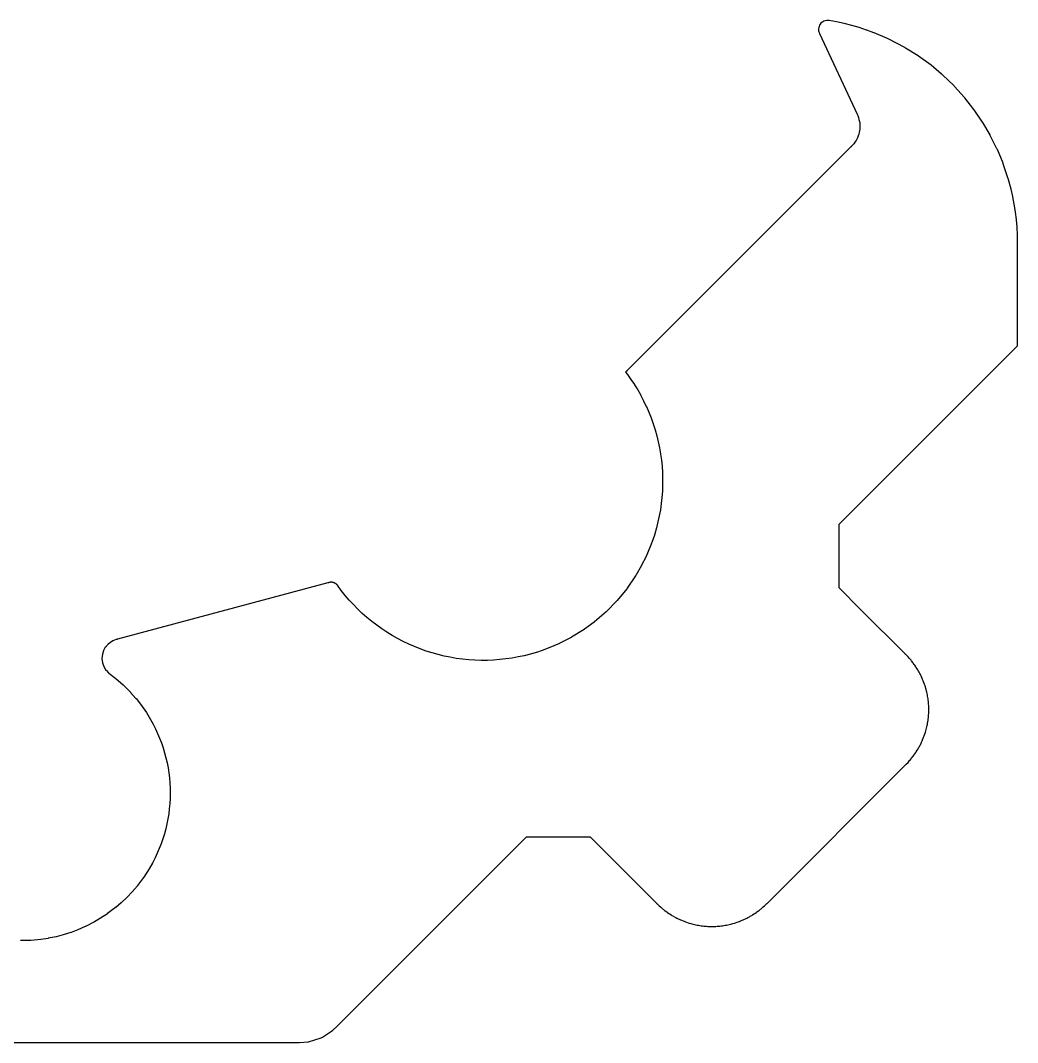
# Model space of a CAD drawing. Header units: metres. Extents: x -77 to 77, y -44 to 36.
# Drawn here: x -0.2 to 77.1, y -43.5 to 35.7 of the extents above; entities that cross this region are included whole.
import ezdxf

# ---------------------------------------------------------------- set-up
doc = ezdxf.new("R2010")
doc.units = ezdxf.units.M

msp = doc.modelspace()

# ---------------------------------------------------------------- linework, layer by layer
for p, q in [((62.133, 35.6696), (62.053, 35.6283)), ((62.1334, 35.6698), (62.133, 35.6696)), ((62.2312, 35.7057), (62.1334, 35.6698)), ((62.2315, 35.7058), (62.2312, 35.7057)), ((62.2317, 35.7059), (62.2315, 35.7058)), ((62.3482, 35.7252), (62.2317, 35.7059)), ((62.3484, 35.7252), (62.3482, 35.7252)), ((62.4444, 35.7277), (62.3484, 35.7252)), ((62.4447, 35.7277), (62.4444, 35.7277)), ((62.4449, 35.7277), (62.4447, 35.7277)), ((62.5285, 35.7195), (62.4449, 35.7277)), ((62.5296, 35.7193), (62.5285, 35.7195)), ((63.1169, 35.6118), (62.5296, 35.7193)), ((61.7162, 35.073), (61.7149, 35.001)), ((61.7149, 35.001), (61.722, 34.9293)), ((61.7289, 35.1687), (61.7162, 35.0735)), ((61.7162, 35.0735), (61.7162, 35.073)), ((61.722, 34.9293), (61.722, 34.9288)), ((61.722, 34.9288), (61.7422, 34.8349)), ((61.7561, 35.2695), (61.7289, 35.1687)), ((61.7562, 35.27), (61.7561, 35.2695)), ((61.7923, 35.35), (61.7562, 35.27)), ((61.7925, 35.3504), (61.7923, 35.35)), ((61.8428, 35.4322), (61.7925, 35.3504)), ((61.843, 35.4325), (61.8428, 35.4322)), ((61.9033, 35.5072), (61.843, 35.4325)), ((61.9035, 35.5074), (61.9033, 35.5072)), ((61.9928, 35.5876), (61.9035, 35.5074)), ((61.993, 35.5878), (61.9928, 35.5876)), ((62.0527, 35.6282), (61.993, 35.5878)), ((62.053, 35.6283), (62.0527, 35.6282)), ((63.118, 35.6116), (63.1169, 35.6118)), ((63.119, 35.6114), (63.118, 35.6116)), ((63.7023, 35.4837), (63.119, 35.6114)), ((63.7033, 35.4835), (63.7023, 35.4837)), ((64.284, 35.3354), (63.7033, 35.4835)), ((64.8592, 35.1675), (64.284, 35.3354)), ((65.4283, 34.9799), (64.8592, 35.1675)), ((65.4289, 34.9797), (65.4283, 34.9799)), ((65.4322, 34.9783), (65.4289, 34.9797)), ((65.454, 34.9704), (65.4322, 34.9783)), ((65.9937, 34.7717), (65.454, 34.9704)), ((61.7422, 34.8349), (61.7423, 34.8345)), ((61.7423, 34.8345), (61.7798, 34.7333)), ((61.7798, 34.7333), (61.7799, 34.7331)), ((61.7799, 34.7331), (61.7866, 34.7187)), ((61.7866, 34.7187), (64.7055, 28.4589)), ((66.0247, 34.7589), (65.9937, 34.7717)), ((67.0624, 34.3217), (66.0247, 34.7589)), ((67.1117, 34.2974), (67.0624, 34.3217)), ((68.4068, 33.6193), (67.1117, 34.2974)), ((68.4364, 33.6023), (68.4068, 33.6193)), ((68.4562, 33.5899), (68.4364, 33.6023)), ((69.4276, 32.9817), (68.4562, 33.5899)), ((69.4731, 32.9499), (69.4276, 32.9817)), ((70.4368, 32.2493), (69.4731, 32.9499)), ((71.2512, 31.5705), (70.4368, 32.2493)), ((71.3006, 31.529), (71.2512, 31.5705)), ((71.3292, 31.5017), (71.3006, 31.529)), ((72.2173, 30.6489), (71.3292, 31.5017)), ((72.2496, 30.6138), (72.2173, 30.6489)), ((73.0197, 29.7627), (72.2496, 30.6138)), ((73.0513, 29.7234), (73.0197, 29.7627)), ((73.7595, 28.8239), (73.0513, 29.7234)), ((73.7821, 28.7918), (73.7595, 28.8239)), ((74.4269, 27.8462), (73.7821, 28.7918)), ((64.7055, 28.4589), (64.7093, 28.4508)), ((64.7093, 28.4508), (64.7549, 28.3451)), ((64.7549, 28.3451), (64.8074, 28.2008)), ((64.8074, 28.2008), (64.8497, 28.0532)), ((64.8497, 28.0532), (64.8817, 27.9031)), ((64.8817, 27.9031), (64.903, 27.751)), ((64.903, 27.751), (64.9124, 27.6362)), ((74.4456, 27.8168), (74.4269, 27.8462)), ((75.0072, 26.8509), (74.4456, 27.8168)), ((64.8669, 27.0633), (64.83, 26.915)), ((64.8671, 27.0639), (64.8669, 27.0633)), ((64.8883, 27.1767), (64.8671, 27.0639)), ((64.8884, 27.1772), (64.8883, 27.1767)), ((64.903, 27.291), (64.8884, 27.1772)), ((64.9124, 27.4058), (64.903, 27.2915)), ((64.903, 27.2915), (64.903, 27.291)), ((64.9124, 27.6362), (64.9151, 27.5211)), ((64.9151, 27.5205), (64.9124, 27.4058)), ((64.9151, 27.5211), (64.9151, 27.5205)), ((64.4488, 26.1668), (64.3505, 26.0497)), ((64.4492, 26.1673), (64.4488, 26.1668)), ((64.539, 26.291), (64.4492, 26.1673)), ((64.5393, 26.2915), (64.539, 26.291)), ((64.6204, 26.4213), (64.5393, 26.2915)), ((64.6207, 26.4218), (64.6204, 26.4213)), ((64.6757, 26.5224), (64.6207, 26.4218)), ((64.7247, 26.626), (64.6757, 26.5224)), ((64.725, 26.6266), (64.7247, 26.626)), ((64.7822, 26.7683), (64.725, 26.6266)), ((64.7825, 26.7689), (64.7822, 26.7683)), ((64.8298, 26.9144), (64.7825, 26.7689)), ((64.83, 26.915), (64.8298, 26.9144)), ((75.0318, 26.8061), (75.0072, 26.8509)), ((75.5444, 25.7798), (75.0318, 26.8061)), ((64.1978, 25.8922), (46.8545, 8.54885)), ((64.1994, 25.8938), (64.1978, 25.8922)), ((64.2042, 25.8986), (64.1994, 25.8938)), ((64.2082, 25.9026), (64.2042, 25.8986)), ((64.2131, 25.9075), (64.2082, 25.9026)), ((64.218, 25.9124), (64.2131, 25.9075)), ((64.2229, 25.9173), (64.218, 25.9124)), ((64.2265, 25.9209), (64.2229, 25.9173)), ((64.2296, 25.924), (64.2265, 25.9209)), ((64.2338, 25.9282), (64.2296, 25.924)), ((64.2373, 25.9317), (64.2338, 25.9282)), ((64.2394, 25.9338), (64.2373, 25.9317)), ((64.2413, 25.9357), (64.2394, 25.9338)), ((64.2432, 25.9376), (64.2413, 25.9357)), ((64.2442, 25.9386), (64.2432, 25.9376)), ((64.2447, 25.9391), (64.2442, 25.9386)), ((64.2711, 25.9655), (64.2447, 25.9391)), ((64.3498, 26.0488), (64.2711, 25.9655)), ((64.3502, 26.0493), (64.3498, 26.0488)), ((64.3505, 26.0497), (64.3502, 26.0493)), ((75.5586, 25.7443), (75.5444, 25.7798)), ((75.5752, 25.711), (75.5586, 25.7443)), ((76.0162, 24.6521), (75.5752, 25.711)), ((76.0328, 24.6047), (76.0162, 24.6521)), ((76.4001, 23.518), (76.0328, 24.6047)), ((76.4113, 23.4779), (76.4001, 23.518)), ((76.6403, 22.6469), (76.4113, 23.4779)), ((76.6442, 22.6309), (76.6403, 22.6469)), ((76.772, 22.0671), (76.6442, 22.6309)), ((76.7739, 22.0582), (76.772, 22.0671)), ((76.7754, 22.0503), (76.7739, 22.0582)), ((76.8862, 21.4702), (76.7754, 22.0503)), ((76.977, 20.8867), (76.8862, 21.4702)), ((76.9792, 20.8703), (76.977, 20.8867)), ((77.0498, 20.2857), (76.9792, 20.8703)), ((77.051, 20.2719), (77.0498, 20.2857)), ((77.1013, 19.6867), (77.051, 20.2719)), ((77.1019, 19.6751), (77.1013, 19.6867)), ((77.132, 19.0901), (77.1019, 19.6751)), ((77.1421, 18.5044), (77.132, 19.0901)), ((77.1405, 18.3304), (77.1424, 18.4895)), ((77.1424, 17.9903), (77.1405, 18.3304)), ((77.1424, 18.4895), (77.1421, 18.5044)), ((77.1424, 10.4894), (77.1424, 17.9903)), ((63.3185, -3.33448), (77.1424, 10.4894)), ((46.8083, 8.50272), (46.7619, 8.4563)), ((46.7619, 8.4563), (46.8969, 8.2772)), ((46.8101, 8.50448), (46.8083, 8.50272)), ((46.8229, 8.51732), (46.8101, 8.50448)), ((46.8268, 8.52124), (46.8229, 8.51732)), ((46.8304, 8.52483), (46.8268, 8.52124)), ((46.8331, 8.5275), (46.8304, 8.52483)), ((46.8365, 8.53086), (46.8331, 8.5275)), ((46.8406, 8.535), (46.8365, 8.53086)), ((46.8441, 8.5385), (46.8406, 8.535)), ((46.8468, 8.5412), (46.8441, 8.5385)), ((46.8494, 8.54383), (46.8468, 8.5412)), ((46.852, 8.54636), (46.8494, 8.54383)), ((46.8545, 8.54885), (46.852, 8.54636)), ((46.8969, 8.2772), (47.1738, 7.8901)), ((47.1738, 7.8901), (47.1738, 7.8901)), ((47.1738, 7.8901), (47.4405, 7.48849)), ((47.4405, 7.48849), (47.4407, 7.4882)), ((47.4407, 7.4882), (47.444, 7.4828)), ((47.444, 7.4828), (47.6935, 7.0773)), ((47.6935, 7.0773), (47.6935, 7.07729)), ((47.6935, 7.07729), (47.9317, 6.6582)), ((47.9317, 6.6582), (47.9319, 6.6579)), ((47.9319, 6.6579), (47.9348, 6.6523)), ((47.9348, 6.6523), (48.1556, 6.2304)), ((48.1556, 6.2304), (48.1556, 6.23039)), ((48.1556, 6.23039), (48.3642, 5.79574)), ((48.3642, 5.79574), (48.3643, 5.79543)), ((48.3643, 5.79543), (48.3668, 5.78983)), ((48.3668, 5.78983), (48.5578, 5.35347)), ((48.5578, 5.35347), (48.5578, 5.35346)), ((48.5578, 5.35346), (48.7358, 4.9054)), ((48.7358, 4.9054), (48.7359, 4.90508)), ((48.7359, 4.90508), (48.7379, 4.89945)), ((48.7379, 4.89945), (48.8983, 4.45075)), ((48.8983, 4.45075), (48.9, 4.44515)), ((48.9, 4.44515), (49.0448, 3.99109)), ((49.0448, 3.99109), (49.1753, 3.5266)), ((49.1753, 3.5266), (49.1766, 3.52103)), ((49.1766, 3.52103), (49.2895, 3.05788)), ((49.2895, 3.05788), (49.2907, 3.05231)), ((49.2907, 3.05231), (49.3875, 2.58544)), ((49.3875, 2.58544), (49.3884, 2.57996)), ((49.3884, 2.57996), (49.4689, 2.11028)), ((49.4689, 2.11028), (49.469, 2.10994)), ((49.469, 2.10994), (49.4697, 2.10447)), ((49.4697, 2.10447), (49.5339, 1.63186)), ((49.5339, 1.63186), (49.5344, 1.62644)), ((49.5344, 1.62644), (49.5822, 1.15183)), ((49.5822, 1.15183), (49.5822, 1.15182)), ((49.5822, 1.15182), (49.6138, 0.67077)), ((49.6138, 0.67077), (49.6138, 0.67043)), ((49.6138, 0.67043), (49.614, 0.6651)), ((49.614, 0.6651), (49.6287, 0.18816)), ((49.6287, 0.18294), (49.6269, -0.29428)), ((49.6287, 0.18816), (49.6287, 0.18294)), ((49.6079, -0.78144), (49.573, -1.25752)), ((49.6083, -0.77635), (49.6079, -0.78144)), ((49.6267, -0.29945), (49.6083, -0.77635)), ((49.6269, -0.29428), (49.6267, -0.29945)), ((49.5724, -1.26254), (49.521, -1.73719)), ((49.573, -1.25752), (49.5724, -1.26254)), ((49.4515, -2.21962), (49.3673, -2.68915)), ((49.4524, -2.21476), (49.4515, -2.21955)), ((49.4515, -2.21955), (49.4515, -2.21962)), ((49.521, -1.7372), (49.4524, -2.21442)), ((49.4524, -2.21442), (49.4524, -2.21476)), ((49.521, -1.73719), (49.521, -1.7372)), ((49.2645, -3.16587), (49.1479, -3.62854)), ((49.2646, -3.16557), (49.2645, -3.16576)), ((49.2645, -3.16576), (49.2645, -3.16587)), ((49.2658, -3.1607), (49.2646, -3.16529)), ((49.2646, -3.16529), (49.2646, -3.1654)), ((49.2646, -3.1654), (49.2646, -3.16557)), ((49.3662, -2.69433), (49.2658, -3.1607)), ((49.3663, -2.69399), (49.3662, -2.69411)), ((49.3662, -2.69411), (49.3662, -2.69424)), ((49.3662, -2.69424), (49.3662, -2.69433)), ((49.3673, -2.68915), (49.3663, -2.69384)), ((49.3663, -2.69384), (49.3663, -2.69385)), ((49.3663, -2.69385), (49.3663, -2.69389)), ((49.3663, -2.69389), (49.3663, -2.69399)), ((49.1478, -3.62913), (49.014, -4.09199)), ((49.1479, -3.62885), (49.1478, -3.62904)), ((49.1478, -3.62904), (49.1478, -3.62913)), ((49.1479, -3.62854), (49.1479, -3.62867)), ((49.1479, -3.62867), (49.1479, -3.62885)), ((63.3185, -8.28423), (63.3185, -3.33448)), ((48.863, -4.55323), (48.6973, -5.00566)), ((48.8631, -4.55307), (48.863, -4.55323)), ((48.8632, -4.55265), (48.8631, -4.55283)), ((48.8631, -4.55283), (48.8631, -4.55307)), ((49.0124, -4.09696), (48.8632, -4.55265)), ((49.0125, -4.09669), (49.0124, -4.09691)), ((49.0124, -4.09691), (49.0124, -4.09696)), ((49.0126, -4.09637), (49.0125, -4.09648)), ((49.0125, -4.09648), (49.0125, -4.09669)), ((49.014, -4.09199), (49.0126, -4.09637)), ((48.5155, -5.45318), (48.3189, -5.89302)), ((48.5157, -5.45261), (48.5155, -5.45318)), ((48.6971, -5.00625), (48.5157, -5.45261)), ((48.6973, -5.00566), (48.6971, -5.00625)), ((48.3151, -5.9008), (48.0004, -6.52518)), ((48.3182, -5.89445), (48.3151, -5.9008)), ((48.3186, -5.89359), (48.3182, -5.89445)), ((48.3189, -5.89302), (48.3186, -5.89359)), ((47.9897, -6.54574), (47.5458, -7.3232)), ((48.0004, -6.52518), (47.9897, -6.54574)), ((23.6775, -7.88796), (7.36128, -12.2599)), ((23.6915, -7.88421), (23.6775, -7.88796)), ((23.7028, -7.88118), (23.6915, -7.88421)), ((23.7143, -7.8781), (23.7028, -7.88118)), ((23.7248, -7.87529), (23.7143, -7.8781)), ((23.7339, -7.87285), (23.7248, -7.87529)), ((23.7432, -7.87036), (23.7339, -7.87285)), ((23.7489, -7.86883), (23.7432, -7.87036)), ((23.7532, -7.86767), (23.7489, -7.86883)), ((23.7557, -7.86702), (23.7532, -7.86767)), ((23.7573, -7.86659), (23.7557, -7.86702)), ((23.7582, -7.86633), (23.7573, -7.86659)), ((23.7588, -7.86618), (23.7582, -7.86633)), ((23.7592, -7.86608), (23.7588, -7.86618)), ((23.7825, -7.85983), (23.7592, -7.86609)), ((23.7592, -7.86609), (23.7593, -7.86604)), ((23.7593, -7.86604), (23.7592, -7.86608)), ((23.7837, -7.85951), (23.7825, -7.85983)), ((23.8038, -7.85447), (23.7837, -7.85951)), ((23.8241, -7.85015), (23.8038, -7.85447)), ((23.8446, -7.84653), (23.8241, -7.85015)), ((23.8652, -7.84362), (23.8446, -7.84653)), ((23.8858, -7.84143), (23.8652, -7.84362)), ((23.9065, -7.83995), (23.8858, -7.84143)), ((23.9272, -7.83918), (23.9065, -7.83995)), ((23.948, -7.83914), (23.9272, -7.83918)), ((23.9688, -7.83982), (23.948, -7.83914)), ((23.9895, -7.8412), (23.9688, -7.83982)), ((24.0102, -7.8433), (23.9895, -7.8412)), ((24.0307, -7.84613), (24.0102, -7.8433)), ((24.0512, -7.84966), (24.0307, -7.84613)), ((24.0715, -7.85388), (24.0512, -7.84966)), ((24.0917, -7.85882), (24.0715, -7.85388)), ((24.1117, -7.86446), (24.0917, -7.85882)), ((24.1315, -7.87078), (24.1117, -7.86446)), ((24.151, -7.87779), (24.1315, -7.87078)), ((24.1703, -7.88546), (24.151, -7.87779)), ((24.1893, -7.89379), (24.1703, -7.88546)), ((24.2081, -7.90278), (24.1893, -7.89379)), ((24.2264, -7.91241), (24.2081, -7.90278)), ((24.2445, -7.92266), (24.2264, -7.91241)), ((24.2622, -7.93356), (24.2445, -7.92266)), ((47.534, -7.34316), (46.888, -8.29502)), ((47.5458, -7.3232), (47.534, -7.34316)), ((24.2795, -7.94503), (24.2622, -7.93356)), ((24.2964, -7.95712), (24.2795, -7.94503)), ((24.3128, -7.96978), (24.2964, -7.95712)), ((24.3288, -7.983), (24.3128, -7.96978)), ((24.3444, -7.99675), (24.3288, -7.983)), ((24.3595, -8.01106), (24.3444, -7.99675)), ((24.374, -8.02586), (24.3595, -8.01106)), ((24.3942, -8.04808), (24.374, -8.02586)), ((24.3942, -8.04809), (24.3942, -8.04808)), ((24.3942, -8.0481), (24.3942, -8.04809)), ((24.4145, -8.07316), (24.3942, -8.0481)), ((24.4145, -8.07318), (24.4145, -8.07316)), ((24.7144, -8.47718), (24.4145, -8.07318)), ((25.0152, -8.8543), (24.7144, -8.47718)), ((46.8516, -8.34496), (46.0992, -9.25888)), ((46.8706, -8.32062), (46.8516, -8.34496)), ((46.888, -8.29502), (46.8706, -8.32062)), ((65.0004, -9.96617), (63.3185, -8.28423)), ((25.3289, -9.22077), (25.0152, -8.8543)), ((25.6551, -9.57611), (25.3289, -9.22077)), ((46.0839, -9.27632), (45.2826, -10.103)), ((46.0992, -9.25888), (46.0839, -9.27632)), ((25.9935, -9.91995), (25.6551, -9.57611)), ((26.3436, -10.2518), (25.9935, -9.91995)), ((26.7049, -10.5713), (26.3436, -10.2518)), ((45.2434, -10.1401), (44.3447, -10.9104)), ((45.2663, -10.1195), (45.2434, -10.1401)), ((45.2826, -10.103), (45.2663, -10.1195)), ((68.4551, -13.4208), (65.0004, -9.96617)), ((27.0772, -10.8781), (26.7049, -10.5713)), ((27.4599, -11.1718), (27.0772, -10.8781)), ((44.3203, -10.9295), (43.5676, -11.4813)), ((44.3447, -10.9104), (44.3203, -10.9295)), ((27.8525, -11.4521), (27.4599, -11.1718)), ((28.2546, -11.7185), (27.8525, -11.4521)), ((28.6658, -11.9708), (28.2546, -11.7185)), ((43.542, -11.4986), (42.5645, -12.1088)), ((43.5676, -11.4813), (43.542, -11.4986)), ((6.63463, -12.6305), (6.42603, -12.877)), ((6.63891, -12.6271), (6.63463, -12.6305)), ((7.00054, -12.3802), (6.63891, -12.6271)), ((7.00388, -12.3783), (7.00054, -12.3802)), ((7.0075, -12.3771), (7.00388, -12.3783)), ((7.2714, -12.284), (7.0075, -12.3771)), ((7.31463, -12.2724), (7.2714, -12.284)), ((7.32623, -12.2693), (7.31463, -12.2724)), ((7.33863, -12.2659), (7.32623, -12.2693)), ((7.34945, -12.263), (7.33863, -12.2659)), ((7.36128, -12.2599), (7.34945, -12.263)), ((29.0854, -12.2087), (28.6658, -11.9708)), ((29.513, -12.4319), (29.0854, -12.2087)), ((29.9482, -12.6402), (29.513, -12.4319)), ((30.3903, -12.8332), (29.9482, -12.6402)), ((41.6335, -12.5838), (41.1952, -12.7802)), ((41.6343, -12.5834), (41.6335, -12.5838)), ((41.6404, -12.5804), (41.6343, -12.5834)), ((41.6543, -12.5732), (41.6404, -12.5804)), ((42.5377, -12.1243), (41.6543, -12.5732)), ((42.5645, -12.1088), (42.5377, -12.1243)), ((6.19252, -13.4173), (6.15378, -13.7485)), ((6.19336, -13.4129), (6.19252, -13.4173)), ((6.27687, -13.1445), (6.19336, -13.4129)), ((6.27852, -13.1399), (6.27687, -13.1445)), ((6.42156, -12.8833), (6.27852, -13.1399)), ((6.42603, -12.877), (6.42156, -12.8833)), ((30.8388, -13.0107), (30.3903, -12.8332)), ((31.2932, -13.1726), (30.8388, -13.0107)), ((31.7529, -13.3186), (31.2932, -13.1726)), ((32.2175, -13.4486), (31.7529, -13.3186)), ((32.6863, -13.5624), (32.2175, -13.4486)), ((39.3733, -13.4138), (38.9063, -13.532)), ((39.3734, -13.4137), (39.3733, -13.4138)), ((39.3736, -13.4137), (39.3734, -13.4137)), ((39.3738, -13.4136), (39.3736, -13.4137)), ((39.3739, -13.4136), (39.3738, -13.4136)), ((39.8366, -13.2793), (39.3739, -13.4136)), ((39.8368, -13.2792), (39.8366, -13.2793)), ((39.837, -13.2791), (39.8368, -13.2792)), ((39.8372, -13.2791), (39.837, -13.2791)), ((40.295, -13.1287), (39.8372, -13.2791)), ((40.2956, -13.1285), (40.295, -13.1287)), ((40.7478, -12.9624), (40.2956, -13.1285)), ((40.7484, -12.9622), (40.7478, -12.9624)), ((41.1946, -12.7805), (40.7484, -12.9622)), ((41.1952, -12.7802), (41.1946, -12.7805)), ((68.4579, -13.4236), (68.4551, -13.4208)), ((68.4611, -13.4269), (68.4579, -13.4236)), ((68.4637, -13.4294), (68.4611, -13.4269)), ((68.4656, -13.4314), (68.4637, -13.4294)), ((68.4675, -13.4332), (68.4656, -13.4314)), ((68.4693, -13.435), (68.4675, -13.4332)), ((68.4709, -13.4367), (68.4693, -13.435)), ((68.4725, -13.4382), (68.4709, -13.4367)), ((68.4739, -13.4396), (68.4725, -13.4382)), ((68.4752, -13.4409), (68.4739, -13.4396)), ((68.4763, -13.4421), (68.4752, -13.4409)), ((68.4774, -13.4431), (68.4763, -13.4421)), ((68.4783, -13.444), (68.4774, -13.4431)), ((68.4791, -13.4448), (68.4783, -13.444)), ((68.4797, -13.4455), (68.4791, -13.4448)), ((68.4802, -13.4459), (68.4797, -13.4455)), ((68.4806, -13.4463), (68.4802, -13.4459)), ((68.4809, -13.4467), (68.4806, -13.4463)), ((68.4811, -13.4469), (68.4809, -13.4467)), ((68.5044, -13.4701), (68.4811, -13.4469)), ((68.6088, -13.5783), (68.5044, -13.4701)), ((68.5044, -13.4701), (68.5044, -13.4701)), ((6.15378, -13.7485), (6.15384, -13.7539)), ((6.15384, -13.7539), (6.20065, -14.0871)), ((6.20065, -14.0871), (6.20209, -14.0931)), ((6.20209, -14.0931), (6.29563, -14.3624)), ((33.1587, -13.6598), (32.6863, -13.5624)), ((33.6342, -13.7408), (33.1587, -13.6598)), ((34.1123, -13.8053), (33.6342, -13.7408)), ((34.5923, -13.8531), (34.1123, -13.8053)), ((35.0737, -13.8842), (34.5923, -13.8531)), ((35.5559, -13.8986), (35.0737, -13.8842)), ((36.0378, -13.8963), (35.5559, -13.8986)), ((36.0382, -13.8963), (36.0378, -13.8963)), ((36.0403, -13.8963), (36.0382, -13.8963)), ((36.5203, -13.8772), (36.0403, -13.8963)), ((36.5223, -13.8771), (36.5203, -13.8772)), ((37.0013, -13.8415), (36.5223, -13.8771)), ((37.0035, -13.8413), (37.0013, -13.8415)), ((37.4809, -13.789), (37.0035, -13.8413)), ((37.483, -13.7888), (37.4809, -13.789)), ((37.9583, -13.72), (37.483, -13.7888)), ((37.9584, -13.72), (37.9583, -13.72)), ((37.9585, -13.7199), (37.9584, -13.7199)), ((37.9584, -13.7199), (37.9584, -13.72)), ((37.9584, -13.72), (37.9584, -13.72)), ((37.9584, -13.72), (37.9584, -13.72)), ((37.9586, -13.7199), (37.9585, -13.7199)), ((37.9588, -13.7199), (37.9586, -13.7199)), ((37.9589, -13.7199), (37.9588, -13.7199)), ((37.9611, -13.7195), (37.9589, -13.7199)), ((38.4353, -13.634), (37.9611, -13.7195)), ((38.4354, -13.6339), (38.4353, -13.634)), ((38.4356, -13.6339), (38.4354, -13.6339)), ((38.4357, -13.6339), (38.4356, -13.6339)), ((38.4359, -13.6338), (38.4357, -13.6339)), ((38.9057, -13.5321), (38.4359, -13.6338)), ((38.9058, -13.5321), (38.9057, -13.5321)), ((38.906, -13.532), (38.9058, -13.5321)), ((38.9062, -13.532), (38.906, -13.532)), ((38.9063, -13.532), (38.9062, -13.532)), ((68.6091, -13.5786), (68.6088, -13.5783)), ((68.6093, -13.5789), (68.6091, -13.5786)), ((68.6094, -13.5789), (68.6093, -13.5789)), ((68.6501, -13.621), (68.6094, -13.5789)), ((68.7494, -13.7313), (68.6501, -13.621)), ((68.7496, -13.7315), (68.7494, -13.7313)), ((68.7497, -13.7316), (68.7496, -13.7315)), ((68.7902, -13.7766), (68.7497, -13.7316)), ((68.8842, -13.8887), (68.7902, -13.7766)), ((68.8843, -13.8889), (68.8842, -13.8887)), ((68.8845, -13.889), (68.8843, -13.8889)), ((68.9248, -13.9371), (68.8845, -13.889)), ((69.0136, -14.0507), (68.9248, -13.9371)), ((69.0136, -14.0508), (69.0136, -14.0507)), ((69.0138, -14.051), (69.0136, -14.0508)), ((69.0538, -14.1021), (69.0138, -14.051)), ((69.1373, -14.2171), (69.0538, -14.1021)), ((69.1375, -14.2174), (69.1373, -14.2171)), ((69.1375, -14.2175), (69.1375, -14.2174)), ((69.1768, -14.2716), (69.1375, -14.2175)), ((6.29563, -14.3624), (6.2987, -14.3679)), ((6.2987, -14.3679), (6.47436, -14.6566)), ((6.47436, -14.6566), (6.47768, -14.6604)), ((6.47768, -14.6604), (6.67982, -14.8713)), ((6.67982, -14.8713), (6.68958, -14.8788)), ((6.68958, -14.8788), (7.2347, -15.2982)), ((69.2552, -14.3876), (69.1768, -14.2716)), ((69.2553, -14.3878), (69.2552, -14.3876)), ((69.2554, -14.388), (69.2553, -14.3878)), ((69.2939, -14.4452), (69.2554, -14.388)), ((69.367, -14.5622), (69.2939, -14.4452)), ((69.3671, -14.5623), (69.367, -14.5622)), ((69.3672, -14.5625), (69.3671, -14.5623)), ((69.4049, -14.6228), (69.3672, -14.5625)), ((69.4728, -14.7404), (69.4049, -14.6228)), ((69.4729, -14.7407), (69.4728, -14.7404)), ((69.473, -14.7408), (69.4729, -14.7407)), ((69.5096, -14.8042), (69.473, -14.7408)), ((69.5724, -14.9223), (69.5096, -14.8042)), ((69.5725, -14.9225), (69.5724, -14.9223)), ((69.5726, -14.9227), (69.5725, -14.9225)), ((69.6079, -14.9891), (69.5726, -14.9227)), ((69.6656, -15.1074), (69.6079, -14.9891)), ((7.2347, -15.2982), (7.81163, -15.8016)), ((7.81163, -15.8016), (7.82193, -15.8107)), ((7.82193, -15.8107), (8.37584, -16.366)), ((69.6656, -15.1075), (69.6656, -15.1074)), ((69.6658, -15.1078), (69.6656, -15.1075)), ((69.6997, -15.1773), (69.6658, -15.1078)), ((69.7524, -15.2957), (69.6997, -15.1773)), ((69.7525, -15.296), (69.7524, -15.2957)), ((69.7526, -15.2961), (69.7525, -15.296)), ((69.7849, -15.3687), (69.7526, -15.2961)), ((69.8326, -15.4868), (69.7849, -15.3687)), ((69.8327, -15.487), (69.8326, -15.4868)), ((69.8327, -15.4872), (69.8327, -15.487)), ((69.8633, -15.5628), (69.8327, -15.4872)), ((69.9062, -15.6807), (69.8633, -15.5628)), ((69.9063, -15.6809), (69.9062, -15.6807)), ((69.9063, -15.681), (69.9063, -15.6809)), ((69.935, -15.7596), (69.9063, -15.681)), ((69.973, -15.8769), (69.935, -15.7596)), ((8.37584, -16.366), (8.38498, -16.3753)), ((8.38498, -16.3753), (8.79544, -16.8441)), ((69.9731, -15.8771), (69.973, -15.8769)), ((69.9731, -15.8773), (69.9731, -15.8771)), ((69.9997, -15.9588), (69.9731, -15.8773)), ((70.0331, -16.0754), (69.9997, -15.9588)), ((70.0332, -16.0756), (70.0331, -16.0754)), ((70.0332, -16.0757), (70.0332, -16.0756)), ((70.0574, -16.1601), (70.0332, -16.0757)), ((70.0862, -16.2757), (70.0574, -16.1601)), ((70.0862, -16.2759), (70.0862, -16.2757)), ((70.0863, -16.2761), (70.0862, -16.2759)), ((70.1081, -16.3633), (70.0863, -16.2761)), ((70.1324, -16.4778), (70.1081, -16.3633)), ((70.1325, -16.4781), (70.1324, -16.4778)), ((70.1325, -16.4782), (70.1325, -16.4781)), ((70.1515, -16.5682), (70.1325, -16.4782)), ((70.1715, -16.6814), (70.1515, -16.5682)), ((8.79544, -16.8441), (8.8015, -16.851)), ((8.8015, -16.851), (9.14707, -17.2852)), ((9.14707, -17.2852), (9.15349, -17.2934)), ((9.15349, -17.2934), (9.60293, -17.9365)), ((70.1715, -16.6815), (70.1715, -16.6814)), ((70.1716, -16.6818), (70.1715, -16.6815)), ((70.1879, -16.7744), (70.1716, -16.6818)), ((70.2036, -16.8862), (70.1879, -16.7744)), ((70.2036, -16.8864), (70.2036, -16.8862)), ((70.2037, -16.8866), (70.2036, -16.8864)), ((70.217, -16.9818), (70.2037, -16.8866)), ((70.2286, -17.0919), (70.217, -16.9818)), ((70.2286, -17.0921), (70.2286, -17.0919)), ((70.2286, -17.0924), (70.2286, -17.0921)), ((70.2389, -17.1901), (70.2286, -17.0924)), ((70.2465, -17.2985), (70.2389, -17.1901)), ((70.2465, -17.2986), (70.2465, -17.2985)), ((70.2465, -17.2989), (70.2465, -17.2986)), ((70.2535, -17.399), (70.2465, -17.2989)), ((70.2573, -17.5055), (70.2535, -17.399)), ((9.60293, -17.9365), (9.61032, -17.9473)), ((9.61032, -17.9473), (9.93294, -18.4796)), ((70.2389, -18.2359), (70.2465, -18.1275)), ((70.2465, -18.1271), (70.2535, -18.027)), ((70.2465, -18.1273), (70.2465, -18.1271)), ((70.2465, -18.1275), (70.2465, -18.1273)), ((70.2535, -18.027), (70.2573, -17.9205)), ((70.2573, -17.5057), (70.2573, -17.5055)), ((70.2573, -17.506), (70.2573, -17.5057)), ((70.2608, -17.6083), (70.2573, -17.506)), ((70.2573, -17.9201), (70.2608, -17.8177)), ((70.2573, -17.9203), (70.2573, -17.9201)), ((70.2573, -17.9205), (70.2573, -17.9203)), ((70.2608, -17.7128), (70.2608, -17.6083)), ((70.2608, -17.713), (70.2608, -17.7128)), ((70.2608, -17.7132), (70.2608, -17.713)), ((70.2608, -17.8177), (70.2608, -17.7132)), ((9.93294, -18.4796), (9.9377, -18.4875)), ((9.9377, -18.4875), (10.1298, -18.8372)), ((10.1298, -18.8372), (10.3096, -19.1933)), ((70.108, -19.0627), (70.1323, -18.9482)), ((70.1323, -18.9482), (70.1324, -18.948)), ((70.1324, -18.9478), (70.1515, -18.8578)), ((70.1324, -18.948), (70.1324, -18.9478)), ((70.1515, -18.8578), (70.1714, -18.7446)), ((70.1714, -18.7445), (70.1715, -18.7442)), ((70.1714, -18.7446), (70.1714, -18.7445)), ((70.1715, -18.7442), (70.1879, -18.6516)), ((70.1879, -18.6516), (70.2035, -18.5398)), ((70.2035, -18.5398), (70.2036, -18.5396)), ((70.2036, -18.5394), (70.217, -18.4442)), ((70.2036, -18.5396), (70.2036, -18.5394)), ((70.217, -18.4442), (70.2286, -18.334)), ((70.2286, -18.3336), (70.2389, -18.2359)), ((70.2286, -18.3338), (70.2286, -18.3336)), ((70.2286, -18.334), (70.2286, -18.3338)), ((10.3096, -19.1933), (10.4769, -19.5555)), ((10.4769, -19.5555), (10.6314, -19.9232)), ((69.8631, -19.8631), (69.906, -19.7453)), ((69.906, -19.7453), (69.9061, -19.7452)), ((69.9061, -19.7452), (69.9062, -19.7449)), ((69.9062, -19.7449), (69.9348, -19.6663)), ((69.9348, -19.6663), (69.973, -19.5491)), ((69.973, -19.5491), (69.9731, -19.5487)), ((69.9731, -19.5487), (69.9995, -19.4672)), ((69.9995, -19.4672), (70.033, -19.3507)), ((70.033, -19.3507), (70.0331, -19.3504)), ((70.0331, -19.3503), (70.0572, -19.2659)), ((70.0331, -19.3504), (70.0331, -19.3503)), ((70.0572, -19.2659), (70.0861, -19.1503)), ((70.0861, -19.1503), (70.0862, -19.15)), ((70.0862, -19.1499), (70.108, -19.0627)), ((70.0862, -19.15), (70.0862, -19.1499)), ((10.6314, -19.9232), (10.7731, -20.2962)), ((10.7731, -20.2962), (10.9017, -20.6738)), ((69.5094, -20.6218), (69.5722, -20.5037)), ((69.5722, -20.5037), (69.5723, -20.5035)), ((69.5723, -20.5035), (69.5724, -20.5033)), ((69.5724, -20.5033), (69.6077, -20.4369)), ((69.6077, -20.4369), (69.6654, -20.3185)), ((69.6654, -20.3185), (69.6656, -20.3181)), ((69.6654, -20.3185), (69.6654, -20.3185)), ((69.6656, -20.3181), (69.6995, -20.2486)), ((69.6995, -20.2486), (69.7522, -20.1303)), ((69.7522, -20.1303), (69.7523, -20.13)), ((69.7523, -20.13), (69.7524, -20.1299)), ((69.7524, -20.1299), (69.7847, -20.0573)), ((69.7847, -20.0573), (69.8324, -19.9391)), ((69.8324, -19.9391), (69.8325, -19.939)), ((69.8325, -19.939), (69.8326, -19.9387)), ((69.8326, -19.9387), (69.8631, -19.8631)), ((10.9017, -20.6738), (11.017, -21.0557)), ((11.017, -21.0557), (11.119, -21.4414)), ((68.9247, -21.4886), (69.0534, -21.3239)), ((69.0534, -21.3239), (69.0535, -21.3238)), ((69.0535, -21.3238), (69.137, -21.2088)), ((69.137, -21.2088), (69.1371, -21.2087)), ((69.1371, -21.2087), (69.1373, -21.2085)), ((69.1373, -21.2085), (69.1766, -21.1544)), ((69.1766, -21.1544), (69.2548, -21.0383)), ((69.2548, -21.0383), (69.255, -21.038)), ((69.255, -21.038), (69.2551, -21.0379)), ((69.2551, -21.0379), (69.2937, -20.9807)), ((69.2937, -20.9807), (69.3668, -20.8638)), ((69.3668, -20.8636), (69.367, -20.8634)), ((69.3668, -20.8638), (69.3668, -20.8636)), ((69.367, -20.8634), (69.4047, -20.8032)), ((69.4047, -20.8032), (69.4726, -20.6855)), ((69.4726, -20.6855), (69.4727, -20.6852)), ((69.4727, -20.6852), (69.4728, -20.6851)), ((69.4728, -20.6851), (69.5094, -20.6218)), ((11.119, -21.4414), (11.2074, -21.8304)), ((11.2074, -21.8304), (11.2823, -22.2222)), ((57.7222, -32.7377), (68.455, -22.0048)), ((68.455, -22.0048), (68.4679, -21.9919)), ((68.4679, -21.9919), (68.4785, -21.9813)), ((68.4785, -21.9813), (68.5044, -21.9554)), ((68.5044, -21.9554), (68.6496, -21.8051)), ((68.6496, -21.8051), (68.6498, -21.8049)), ((68.6498, -21.8049), (68.7491, -21.6946)), ((68.7491, -21.6946), (68.7493, -21.6944)), ((68.7493, -21.6944), (68.7494, -21.6943)), ((68.7494, -21.6943), (68.7899, -21.6492)), ((68.7899, -21.6492), (68.8839, -21.5372)), ((68.8839, -21.5372), (68.884, -21.5371)), ((68.884, -21.5371), (68.8842, -21.5368)), ((68.8842, -21.5368), (68.9245, -21.4888)), ((68.9245, -21.4888), (68.9247, -21.4886)), ((11.2823, -22.2222), (11.3435, -22.6165)), ((11.3435, -22.6165), (11.3909, -23.0126)), ((11.3909, -23.0126), (11.4244, -23.4101)), ((11.4244, -23.4101), (11.4441, -23.8085)), ((11.45, -24.2074), (11.4418, -24.6063)), ((11.4441, -23.8085), (11.45, -24.2074)), ((11.4199, -25.0046), (11.384, -25.4019)), ((11.4418, -24.6063), (11.4199, -25.0046)), ((11.3344, -25.7978), (11.271, -26.1916)), ((11.384, -25.4019), (11.3344, -25.7978)), ((11.1939, -26.583), (11.1032, -26.9715)), ((11.271, -26.1916), (11.1939, -26.583)), ((10.8815, -27.7378), (10.7507, -28.1147)), ((10.999, -27.3566), (10.8815, -27.7378)), ((11.1032, -26.9715), (10.999, -27.3566)), ((38.1088, -28.5442), (39.0647, -27.5883)), ((39.0647, -27.5883), (44.0145, -27.5883)), ((44.0145, -27.5883), (45.6964, -29.2702)), ((10.607, -28.4868), (10.4503, -28.8537)), ((10.7507, -28.1147), (10.607, -28.4868)), ((10.281, -29.215), (10.0991, -29.57)), ((10.4503, -28.8537), (10.281, -29.215)), ((24.371, -42.282), (38.1088, -28.5442)), ((45.6964, -29.2702), (49.1489, -32.7226)), ((9.82221, -30.0621), (9.39578, -30.7206)), ((9.82731, -30.0531), (9.82221, -30.0621)), ((10.0991, -29.57), (9.82731, -30.0531)), ((9.38478, -30.7368), (8.91341, -31.3641)), ((9.3908, -30.7283), (9.38478, -30.7368)), ((9.39578, -30.7206), (9.3908, -30.7283)), ((8.90516, -31.3742), (8.4991, -31.8472)), ((8.91341, -31.3641), (8.90516, -31.3742)), ((8.10929, -32.2603), (7.65693, -32.6876)), ((8.11822, -32.2508), (8.10929, -32.2603)), ((8.4991, -31.8472), (8.11822, -32.2508)), ((7.22201, -33.0618), (6.59639, -33.5351)), ((7.22988, -33.0551), (7.22201, -33.0618)), ((7.6502, -32.6939), (7.22988, -33.0551)), ((7.65693, -32.6876), (7.6502, -32.6939)), ((49.1489, -32.7226), (49.151, -32.7247)), ((49.151, -32.7247), (49.1531, -32.7269)), ((49.1531, -32.7269), (49.1553, -32.7291)), ((49.1553, -32.7291), (49.1579, -32.7317)), ((49.1579, -32.7317), (49.1609, -32.7347)), ((49.1609, -32.7347), (49.1633, -32.7371)), ((49.1633, -32.7371), (49.1651, -32.7389)), ((49.1651, -32.7389), (49.1668, -32.7406)), ((49.1668, -32.7406), (49.1684, -32.7421)), ((49.1684, -32.7421), (49.1698, -32.7436)), ((49.1698, -32.7436), (49.1712, -32.7449)), ((49.1712, -32.7449), (49.1723, -32.7461)), ((49.1723, -32.7461), (49.1734, -32.7471)), ((49.1734, -32.7471), (49.1743, -32.7481)), ((49.1743, -32.7481), (49.1751, -32.7488)), ((49.1751, -32.7488), (49.1759, -32.7496)), ((49.1759, -32.7496), (49.1765, -32.7503)), ((49.1765, -32.7503), (49.1769, -32.7507)), ((49.1769, -32.7507), (49.2003, -32.7741)), ((49.2003, -32.7741), (49.2004, -32.7742)), ((49.2004, -32.7742), (49.3506, -32.9192)), ((49.3506, -32.9192), (49.3509, -32.9196)), ((49.3509, -32.9196), (49.4612, -33.0189)), ((49.4612, -33.0189), (49.4614, -33.019)), ((49.4614, -33.019), (49.4615, -33.0191)), ((49.4615, -33.0191), (49.5066, -33.0597)), ((49.5066, -33.0597), (49.6187, -33.1538)), ((49.6187, -33.1538), (49.6188, -33.1539)), ((49.6188, -33.1539), (49.619, -33.154)), ((49.619, -33.154), (49.667, -33.1943)), ((49.667, -33.1943), (49.7807, -33.2831)), ((49.7807, -33.2831), (49.7808, -33.2832)), ((49.7808, -33.2832), (49.781, -33.2834)), ((49.781, -33.2834), (49.832, -33.3233)), ((57.0537, -33.3235), (57.1048, -33.2836)), ((57.1048, -33.2836), (57.1051, -33.2834)), ((57.1051, -33.2834), (57.2186, -33.1946)), ((57.2186, -33.1946), (57.2667, -33.1543)), ((57.2667, -33.1543), (57.2669, -33.1542)), ((57.2669, -33.1542), (57.2671, -33.154)), ((57.2671, -33.154), (57.3792, -33.06)), ((57.3792, -33.06), (57.4242, -33.0194)), ((57.4242, -33.0194), (57.4244, -33.0192)), ((57.4244, -33.0192), (57.4245, -33.0191)), ((57.4245, -33.0191), (57.5348, -32.9198)), ((57.5348, -32.9198), (57.5769, -32.8792)), ((57.5769, -32.8792), (57.577, -32.8791)), ((57.577, -32.8791), (57.5772, -32.8789)), ((57.5772, -32.8789), (57.6855, -32.7744)), ((57.6855, -32.7744), (57.6857, -32.7742)), ((57.6857, -32.7742), (57.7116, -32.7483)), ((57.7116, -32.7483), (57.7222, -32.7377)), ((6.05999, -33.8896), (5.58359, -34.1724)), ((6.58054, -33.5465), (6.05999, -33.8896)), ((6.58907, -33.5407), (6.58054, -33.5465)), ((6.59639, -33.5351), (6.58907, -33.5407)), ((49.832, -33.3233), (49.9471, -33.4068)), ((49.9471, -33.4068), (49.9473, -33.407)), ((49.9473, -33.407), (49.9474, -33.4071)), ((49.9474, -33.4071), (50.0015, -33.4464)), ((50.0015, -33.4464), (50.1176, -33.5247)), ((50.1176, -33.5247), (50.1178, -33.5248)), ((50.1178, -33.5248), (50.1179, -33.5249)), ((50.1179, -33.5249), (50.1751, -33.5635)), ((50.1751, -33.5635), (50.2921, -33.6366)), ((50.2921, -33.6366), (50.2922, -33.6366)), ((50.2922, -33.6366), (50.2924, -33.6368)), ((50.2924, -33.6368), (50.3527, -33.6745)), ((50.3527, -33.6745), (50.4704, -33.7424)), ((50.4704, -33.7424), (50.4706, -33.7425)), ((50.4706, -33.7425), (50.4707, -33.7426)), ((50.4707, -33.7426), (50.5341, -33.7791)), ((50.5341, -33.7791), (50.6521, -33.842)), ((50.6521, -33.842), (50.6524, -33.8421)), ((50.6524, -33.8421), (50.6525, -33.8422)), ((50.6525, -33.8422), (50.719, -33.8775)), ((50.719, -33.8775), (50.8372, -33.9352)), ((50.8372, -33.9352), (50.8374, -33.9353)), ((50.8374, -33.9353), (50.8376, -33.9354)), ((50.8376, -33.9354), (50.9072, -33.9693)), ((50.9072, -33.9693), (51.0255, -34.022)), ((51.0255, -34.022), (51.0258, -34.0221)), ((51.0258, -34.0221), (51.0259, -34.0222)), ((51.0259, -34.0222), (51.0985, -34.0545)), ((51.0985, -34.0545), (51.2167, -34.1022)), ((55.669, -34.1024), (55.7871, -34.0547)), ((55.7871, -34.0547), (55.8597, -34.0224)), ((55.8597, -34.0224), (55.86, -34.0222)), ((55.86, -34.0222), (55.8601, -34.0222)), ((55.8601, -34.0222), (55.9784, -33.9695)), ((55.9784, -33.9695), (56.048, -33.9356)), ((56.048, -33.9356), (56.0482, -33.9355)), ((56.0482, -33.9355), (56.0484, -33.9354)), ((56.0484, -33.9354), (56.1668, -33.8777)), ((56.1668, -33.8777), (56.2331, -33.8424)), ((56.2331, -33.8424), (56.2332, -33.8423)), ((56.2332, -33.8423), (56.2335, -33.8422)), ((56.2335, -33.8422), (56.3516, -33.7794)), ((56.3516, -33.7794), (56.4149, -33.7428)), ((56.4149, -33.7428), (56.4152, -33.7427)), ((56.4152, -33.7427), (56.4153, -33.7426)), ((56.4153, -33.7426), (56.533, -33.6747)), ((56.533, -33.6747), (56.5932, -33.637)), ((56.5932, -33.637), (56.5934, -33.6369)), ((56.5934, -33.6369), (56.5936, -33.6368)), ((56.5936, -33.6368), (56.7106, -33.5637)), ((56.7106, -33.5637), (56.7677, -33.5251)), ((56.7677, -33.5251), (56.768, -33.5249)), ((56.768, -33.5249), (56.7681, -33.5249)), ((56.7681, -33.5249), (56.8843, -33.4466)), ((56.8843, -33.4466), (56.9383, -33.4073)), ((56.9383, -33.4073), (56.9385, -33.4072)), ((56.9385, -33.4072), (56.9387, -33.407)), ((56.9387, -33.407), (57.0537, -33.3235)), ((4.2818, -34.7939), (3.7637, -34.9898)), ((4.29029, -34.7903), (4.2818, -34.7939)), ((4.86247, -34.5426), (4.29029, -34.7903)), ((4.87409, -34.5368), (4.86247, -34.5426)), ((5.5724, -34.179), (4.87409, -34.5368)), ((5.58359, -34.1724), (5.5724, -34.179)), ((51.2167, -34.1022), (51.2169, -34.1023)), ((51.2169, -34.1023), (51.2171, -34.1024)), ((51.2171, -34.1024), (51.2927, -34.1329)), ((51.2927, -34.1329), (51.4105, -34.1758)), ((51.4105, -34.1758), (51.4106, -34.1759)), ((51.4106, -34.1759), (51.4109, -34.176)), ((51.4109, -34.176), (51.4894, -34.2046)), ((51.4894, -34.2046), (51.6067, -34.2427)), ((51.6067, -34.2427), (51.607, -34.2428)), ((51.607, -34.2428), (51.6071, -34.2428)), ((51.6071, -34.2428), (51.6886, -34.2693)), ((51.6886, -34.2693), (51.8052, -34.3027)), ((51.8052, -34.3027), (51.8054, -34.3027)), ((51.8054, -34.3027), (51.8056, -34.3028)), ((51.8056, -34.3028), (51.8899, -34.327)), ((51.8899, -34.327), (52.0055, -34.3559)), ((52.0055, -34.3559), (52.0058, -34.3559)), ((52.0058, -34.3559), (52.0059, -34.356)), ((52.0059, -34.356), (52.0931, -34.3777)), ((52.0931, -34.3777), (52.2076, -34.402)), ((52.2076, -34.402), (52.2077, -34.4021)), ((52.2077, -34.4021), (52.208, -34.4021)), ((52.208, -34.4021), (52.298, -34.4213)), ((52.298, -34.4213), (52.4112, -34.4412)), ((52.4112, -34.4412), (52.4115, -34.4413)), ((52.4115, -34.4413), (52.4116, -34.4413)), ((52.4116, -34.4413), (52.5042, -34.4576)), ((52.5042, -34.4576), (52.616, -34.4733)), ((52.616, -34.4733), (52.6161, -34.4734)), ((52.6161, -34.4734), (52.6164, -34.4734)), ((52.6164, -34.4734), (52.7116, -34.4868)), ((52.7116, -34.4868), (52.8218, -34.4983)), ((52.8218, -34.4983), (52.822, -34.4984)), ((52.822, -34.4984), (52.8222, -34.4984)), ((52.8222, -34.4984), (52.9199, -34.5087)), ((52.9199, -34.5087), (53.0283, -34.5162)), ((53.0283, -34.5162), (53.0285, -34.5163)), ((53.0285, -34.5163), (53.0287, -34.5163)), ((53.0287, -34.5163), (53.1288, -34.5233)), ((53.1288, -34.5233), (53.2353, -34.527)), ((53.2353, -34.527), (53.2354, -34.527)), ((53.2354, -34.527), (53.2357, -34.527)), ((53.2357, -34.527), (53.3381, -34.5306)), ((53.3381, -34.5306), (53.4426, -34.5306)), ((53.4426, -34.5306), (53.4428, -34.5306)), ((53.4428, -34.5306), (53.443, -34.5306)), ((53.443, -34.5306), (53.5475, -34.5306)), ((53.5475, -34.5306), (53.6499, -34.527)), ((53.6499, -34.527), (53.6502, -34.527)), ((53.6502, -34.527), (53.6503, -34.527)), ((53.6503, -34.527), (53.7568, -34.5233)), ((53.7568, -34.5233), (53.8569, -34.5163)), ((53.8569, -34.5163), (53.8571, -34.5163)), ((53.8571, -34.5163), (53.8573, -34.5163)), ((53.8573, -34.5163), (53.9657, -34.5087)), ((53.9657, -34.5087), (54.0634, -34.4984)), ((54.0634, -34.4984), (54.0636, -34.4984)), ((54.0636, -34.4984), (54.0638, -34.4984)), ((54.0638, -34.4984), (54.174, -34.4868)), ((54.174, -34.4868), (54.2692, -34.4734)), ((54.2692, -34.4734), (54.2694, -34.4734)), ((54.2694, -34.4734), (54.2696, -34.4734)), ((54.2696, -34.4734), (54.3814, -34.4577)), ((54.3814, -34.4577), (54.474, -34.4413)), ((54.474, -34.4413), (54.4742, -34.4413)), ((54.4742, -34.4413), (54.4744, -34.4413)), ((54.4744, -34.4413), (54.5877, -34.4213)), ((54.5877, -34.4213), (54.6776, -34.4022)), ((54.6776, -34.4022), (54.6778, -34.4022)), ((54.6778, -34.4022), (54.678, -34.4021)), ((54.678, -34.4021), (54.7925, -34.3778)), ((54.7925, -34.3778), (54.8797, -34.3561)), ((54.8797, -34.3561), (54.8799, -34.356)), ((54.8799, -34.356), (54.8801, -34.356)), ((54.8801, -34.356), (54.9957, -34.3271)), ((54.9957, -34.3271), (55.0801, -34.3029)), ((55.0801, -34.3029), (55.0803, -34.3029)), ((55.0803, -34.3029), (55.0805, -34.3028)), ((55.0805, -34.3028), (55.197, -34.2694)), ((55.197, -34.2694), (55.2785, -34.2429)), ((55.2785, -34.2429), (55.2787, -34.2429)), ((55.2787, -34.2429), (55.2789, -34.2428)), ((55.2789, -34.2428), (55.3961, -34.2047)), ((55.3961, -34.2047), (55.4747, -34.1761)), ((55.4747, -34.1761), (55.4748, -34.1761)), ((55.4748, -34.1761), (55.4751, -34.176)), ((55.4751, -34.176), (55.593, -34.1331)), ((55.593, -34.1331), (55.6686, -34.1026)), ((55.6686, -34.1026), (55.669, -34.1024)), ((-0.15196, -35.6249), (-0.16116, -35.6251)), ((0.63236, -35.6088), (-0.15196, -35.6249)), ((0.64533, -35.6077), (0.63236, -35.6088)), ((1.42636, -35.5371), (0.64533, -35.6077)), ((1.4366, -35.5355), (1.42636, -35.5371)), ((1.9847, -35.4514), (1.4366, -35.5355)), ((1.99112, -35.4501), (1.9847, -35.4514)), ((2.60137, -35.3268), (1.99112, -35.4501)), ((2.61033, -35.3247), (2.60137, -35.3268)), ((3.1468, -35.1838), (2.61033, -35.3247)), ((3.15932, -35.18), (3.1468, -35.1838)), ((3.75401, -34.9935), (3.15932, -35.18)), ((3.7637, -34.9898), (3.75401, -34.9935)), ((23.2544, -43.1206), (23.9673, -42.6573)), ((23.9673, -42.6573), (24.0683, -42.5598)), ((24.0683, -42.5598), (24.3618, -42.2912)), ((24.3618, -42.2912), (24.371, -42.282)), ((-16.1804, -43.5335), (11.7565, -43.5335)), ((11.7565, -43.5335), (16.2392, -43.5335)), ((16.2392, -43.5335), (18.347, -43.5335)), ((18.347, -43.5335), (20.4642, -43.5334)), ((20.4642, -43.5334), (20.7367, -43.5335)), ((20.7367, -43.5335), (21.3472, -43.5335)), ((21.3472, -43.5335), (21.4872, -43.5327)), ((21.4872, -43.5327), (22.1253, -43.4881)), ((22.1253, -43.4881), (22.1748, -43.4793)), ((22.1748, -43.4793), (23.1596, -43.167)), ((23.1596, -43.167), (23.209, -43.1486)), ((23.209, -43.1486), (23.2544, -43.1206))]:
    msp.add_line(p, q)

doc.saveas('drawing.dxf')
